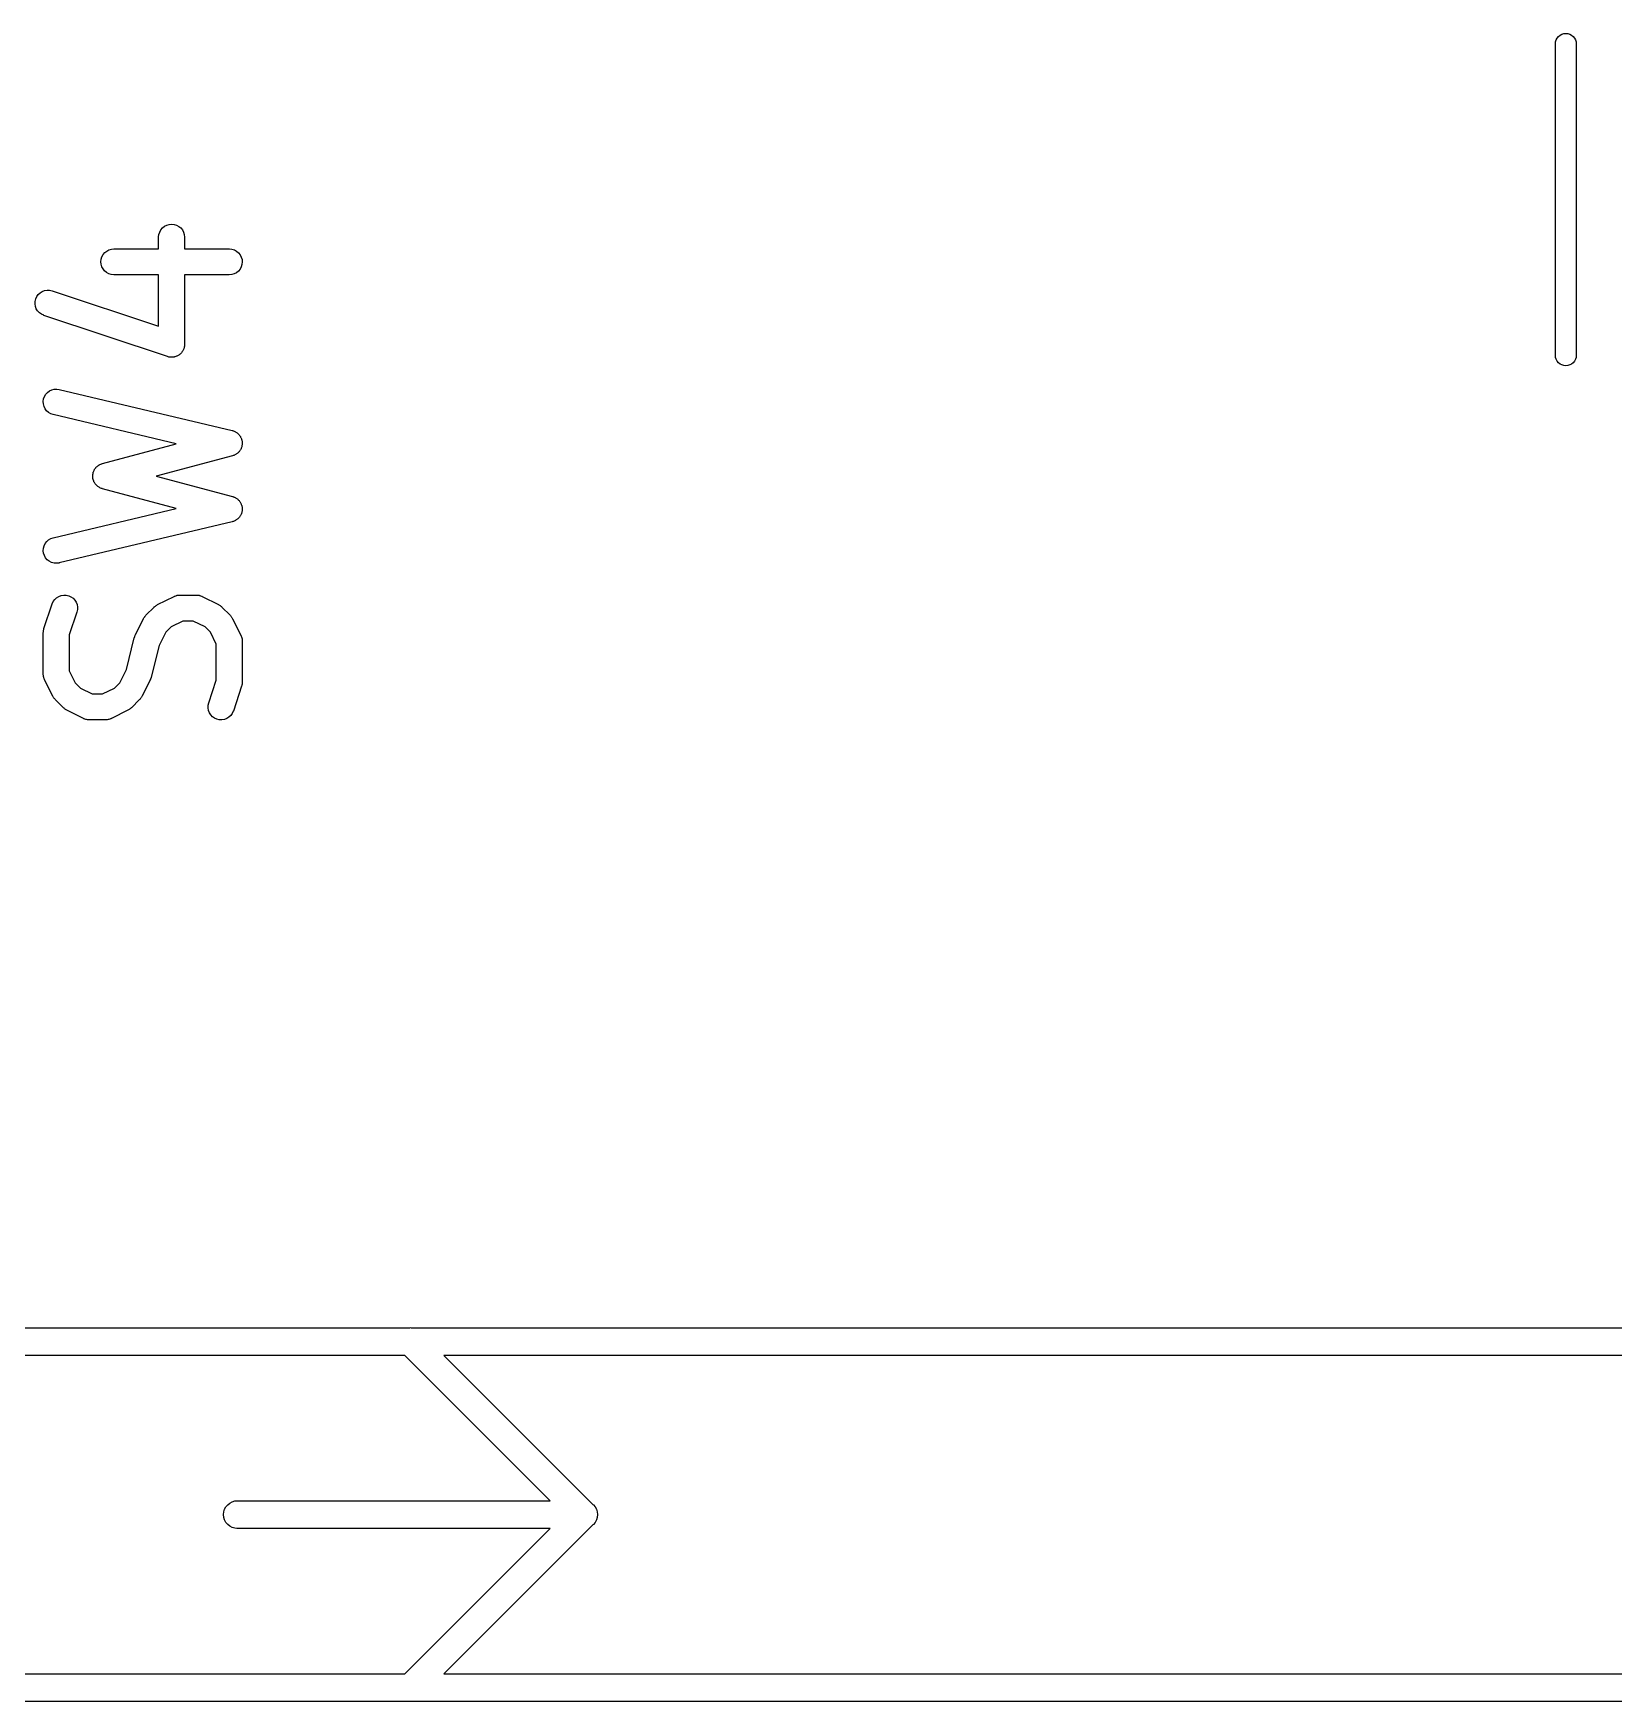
# Model space of a CAD drawing. Extents: x 50 to 150, y -150 to -50.
# Drawn here: x 89.82 to 98.95, y -70.08 to -60.44 of the extents above; entities that cross this region are included whole.
import ezdxf

# ---------------------------------------------------------------- set-up
doc = ezdxf.new("R2010")
doc.units = 0
doc.layers.add('BLACK', color=7, linetype='CONTINUOUS')

msp = doc.modelspace()

# ---------------------------------------------------------------- linework, layer by layer
at = {"layer": 'BLACK', "linetype": 'CONTINUOUS'}
for p, q in [((98.6168, -60.499), (98.6177, -60.4902)), ((98.6168, -62.3049), (98.6168, -60.499)), ((98.6177, -60.4902), (98.6211, -60.4789)), ((98.6211, -60.4789), (98.6267, -60.4685)), ((98.6267, -60.4685), (98.6342, -60.4593)), ((98.6342, -60.4593), (98.6433, -60.4518)), ((98.6433, -60.4518), (98.6537, -60.4463)), ((98.6537, -60.4463), (98.6651, -60.4428)), ((98.6651, -60.4428), (98.6768, -60.4417)), ((98.6768, -60.4417), (98.6886, -60.4428)), ((98.6886, -60.4428), (98.6999, -60.4463)), ((98.6999, -60.4463), (98.7103, -60.4518)), ((98.7103, -60.4518), (98.7195, -60.4593)), ((98.7195, -60.4593), (98.7269, -60.4685)), ((98.7269, -60.4685), (98.7325, -60.4789)), ((98.7325, -60.4789), (98.736, -60.4902)), ((98.736, -60.4902), (98.7368, -60.499)), ((98.7368, -60.499), (98.7368, -62.3049)), ((90.5457, -61.6035), (90.5501, -61.5895)), ((90.5501, -61.5895), (90.5572, -61.5767)), ((90.5572, -61.5767), (90.5666, -61.5655)), ((90.5666, -61.5655), (90.578, -61.5563)), ((90.578, -61.5563), (90.591, -61.5495)), ((90.591, -61.5495), (90.605, -61.5454)), ((90.605, -61.5454), (90.6196, -61.544)), ((90.6196, -61.544), (90.6341, -61.5456)), ((90.6341, -61.5456), (90.6481, -61.5499)), ((90.6481, -61.5499), (90.661, -61.5569)), ((90.661, -61.5569), (90.6723, -61.5662)), ((90.6723, -61.5662), (90.6815, -61.5775)), ((90.6815, -61.5775), (90.6884, -61.5905)), ((90.6884, -61.5905), (90.6926, -61.6045)), ((90.2711, -61.6883), (90.2857, -61.6869)), ((90.2857, -61.6869), (90.544, -61.6869)), ((90.544, -61.619), (90.5441, -61.618)), ((90.544, -61.6869), (90.544, -61.619)), ((90.5441, -61.618), (90.5457, -61.6035)), ((90.6926, -61.6045), (90.694, -61.619)), ((90.694, -61.619), (90.694, -61.6869)), ((90.694, -61.6869), (90.9524, -61.6869)), ((90.9524, -61.6869), (90.9534, -61.6869)), ((90.9534, -61.6869), (90.968, -61.6885)), ((90.2107, -61.7614), (90.2122, -61.7468)), ((90.212, -61.776), (90.2107, -61.7614)), ((90.2162, -61.79), (90.212, -61.776)), ((90.2122, -61.7468), (90.2166, -61.7328)), ((90.2166, -61.7328), (90.2235, -61.72)), ((90.2235, -61.72), (90.2329, -61.7087)), ((90.2329, -61.7087), (90.2442, -61.6994)), ((90.2442, -61.6994), (90.2571, -61.6926)), ((90.2571, -61.6926), (90.2711, -61.6883)), ((90.968, -61.6885), (90.9819, -61.693)), ((90.9819, -61.693), (90.9948, -61.7)), ((90.9948, -61.7), (91.006, -61.7094)), ((91.006, -61.7094), (91.0151, -61.7208)), ((91.0151, -61.7208), (91.0219, -61.7338)), ((91.0258, -61.777), (91.0215, -61.791)), ((91.0219, -61.7338), (91.0261, -61.7478)), ((91.0274, -61.7624), (91.0258, -61.777)), ((91.0261, -61.7478), (91.0274, -61.7624)), ((90.223, -61.803), (90.2162, -61.79)), ((90.2321, -61.8144), (90.223, -61.803)), ((90.2433, -61.8238), (90.2321, -61.8144)), ((90.2562, -61.8308), (90.2433, -61.8238)), ((90.2701, -61.8353), (90.2562, -61.8308)), ((90.2847, -61.8369), (90.2701, -61.8353)), ((90.2857, -61.8369), (90.2847, -61.8369)), ((90.544, -61.8369), (90.2857, -61.8369)), ((90.544, -62.134), (90.544, -61.8369)), ((90.9524, -61.8369), (90.694, -61.8369)), ((90.694, -61.8369), (90.694, -62.2381)), ((90.9669, -61.8355), (90.9524, -61.8369)), ((90.981, -61.8312), (90.9669, -61.8355)), ((90.9939, -61.8244), (90.981, -61.8312)), ((91.0052, -61.8151), (90.9939, -61.8244)), ((91.0146, -61.8038), (91.0052, -61.8151)), ((91.0215, -61.791), (91.0146, -61.8038)), ((89.8304, -61.99), (89.8338, -61.9758)), ((89.8338, -61.9758), (89.8398, -61.9625)), ((89.8398, -61.9625), (89.8484, -61.9506)), ((89.8484, -61.9506), (89.859, -61.9406)), ((89.859, -61.9406), (89.8715, -61.9328)), ((89.8715, -61.9328), (89.8851, -61.9276)), ((89.8851, -61.9276), (89.8996, -61.9252)), ((89.8996, -61.9252), (89.9142, -61.9256)), ((89.9142, -61.9256), (89.9285, -61.9288)), ((89.9285, -61.9288), (90.544, -62.134)), ((89.8299, -62.0047), (89.8304, -61.99)), ((89.8322, -62.0191), (89.8299, -62.0047)), ((89.8373, -62.0328), (89.8322, -62.0191)), ((89.845, -62.0453), (89.8373, -62.0328)), ((89.8549, -62.0561), (89.845, -62.0453)), ((89.8668, -62.0647), (89.8549, -62.0561)), ((89.8801, -62.0708), (89.8668, -62.0647)), ((89.881, -62.0712), (89.8801, -62.0708)), ((90.5953, -62.3092), (89.881, -62.0712)), ((90.6888, -62.2649), (90.688, -62.2676)), ((90.69, -62.2623), (90.6888, -62.2649)), ((90.6911, -62.258), (90.69, -62.2623)), ((90.6924, -62.2537), (90.6911, -62.258)), ((90.6927, -62.2508), (90.6924, -62.2537)), ((90.6934, -62.2481), (90.6927, -62.2508)), ((90.6935, -62.2436), (90.6934, -62.2481)), ((90.694, -62.2391), (90.6935, -62.2436)), ((90.694, -62.2381), (90.694, -62.2391)), ((90.5997, -62.3102), (90.5953, -62.3092)), ((90.604, -62.3116), (90.5997, -62.3102)), ((90.6068, -62.3119), (90.604, -62.3116)), ((90.6096, -62.3125), (90.6068, -62.3119)), ((90.6141, -62.3126), (90.6096, -62.3125)), ((90.6185, -62.3131), (90.6141, -62.3126)), ((90.6214, -62.3128), (90.6185, -62.3131)), ((90.6242, -62.3129), (90.6214, -62.3128)), ((90.6286, -62.3122), (90.6242, -62.3129)), ((90.6331, -62.3118), (90.6286, -62.3122)), ((90.6359, -62.311), (90.6331, -62.3118)), ((90.6387, -62.3105), (90.6359, -62.311)), ((90.6428, -62.3089), (90.6387, -62.3105)), ((90.6471, -62.3076), (90.6428, -62.3089)), ((90.6497, -62.3063), (90.6471, -62.3076)), ((90.6524, -62.3053), (90.6497, -62.3063)), ((90.6562, -62.3029), (90.6524, -62.3053)), ((90.6601, -62.3009), (90.6562, -62.3029)), ((90.6623, -62.2991), (90.6601, -62.3009)), ((90.6648, -62.2975), (90.6623, -62.2991)), ((90.668, -62.2945), (90.6648, -62.2975)), ((90.6715, -62.2917), (90.668, -62.2945)), ((90.6734, -62.2895), (90.6715, -62.2917)), ((90.6754, -62.2875), (90.6734, -62.2895)), ((90.678, -62.2839), (90.6754, -62.2875)), ((90.6809, -62.2805), (90.678, -62.2839)), ((90.6823, -62.278), (90.6809, -62.2805)), ((90.684, -62.2756), (90.6823, -62.278)), ((90.6858, -62.2716), (90.684, -62.2756)), ((90.688, -62.2676), (90.6858, -62.2716)), ((98.6177, -62.3137), (98.6168, -62.3049)), ((98.6211, -62.325), (98.6177, -62.3137)), ((98.6267, -62.3355), (98.6211, -62.325)), ((98.6342, -62.3446), (98.6267, -62.3355)), ((98.6433, -62.3521), (98.6342, -62.3446)), ((98.6537, -62.3577), (98.6433, -62.3521)), ((98.6651, -62.3611), (98.6537, -62.3577)), ((98.6768, -62.3622), (98.6651, -62.3611)), ((98.6886, -62.3611), (98.6768, -62.3622)), ((98.6999, -62.3577), (98.6886, -62.3611)), ((98.7103, -62.3521), (98.6999, -62.3577)), ((98.7195, -62.3446), (98.7103, -62.3521)), ((98.7269, -62.3355), (98.7195, -62.3446)), ((98.7325, -62.325), (98.7269, -62.3355)), ((98.736, -62.3137), (98.7325, -62.325)), ((98.7368, -62.3049), (98.736, -62.3137)), ((89.8775, -62.568), (89.8795, -62.5535)), ((89.8795, -62.5535), (89.8844, -62.5397)), ((89.8844, -62.5397), (89.8919, -62.5271)), ((89.8919, -62.5271), (89.9016, -62.5162)), ((89.9016, -62.5162), (89.9133, -62.5074)), ((89.9133, -62.5074), (89.9265, -62.501)), ((89.9265, -62.501), (89.9406, -62.4974)), ((89.9406, -62.4974), (89.9552, -62.4965)), ((89.9552, -62.4965), (89.9698, -62.4985)), ((89.9698, -62.4985), (90.9698, -62.7366)), ((89.8782, -62.5827), (89.8775, -62.568)), ((89.8818, -62.5968), (89.8782, -62.5827)), ((89.8881, -62.6101), (89.8818, -62.5968)), ((89.8968, -62.6218), (89.8881, -62.6101)), ((89.9077, -62.6316), (89.8968, -62.6218)), ((89.9202, -62.6392), (89.9077, -62.6316)), ((89.934, -62.6441), (89.9202, -62.6392)), ((89.935, -62.6444), (89.934, -62.6441)), ((90.6459, -62.8136), (89.935, -62.6444)), ((90.9698, -62.7366), (90.9708, -62.7368)), ((90.9708, -62.7368), (90.974, -62.738)), ((90.974, -62.738), (90.9774, -62.7388)), ((90.9774, -62.7388), (90.9809, -62.7405)), ((90.9809, -62.7405), (90.9845, -62.7418)), ((90.9845, -62.7418), (90.9875, -62.7435)), ((90.9875, -62.7435), (90.9906, -62.745)), ((90.9906, -62.745), (90.9938, -62.7473)), ((90.9938, -62.7473), (90.9971, -62.7493)), ((90.2188, -62.9275), (90.6459, -62.8136)), ((90.9971, -62.7493), (90.9996, -62.7516)), ((90.9996, -62.7516), (91.0024, -62.7537)), ((91.0024, -62.7537), (91.0051, -62.7565)), ((91.0051, -62.7565), (91.0079, -62.7591)), ((91.0079, -62.7591), (91.01, -62.7619)), ((91.01, -62.7619), (91.0123, -62.7645)), ((91.0123, -62.7645), (91.0143, -62.7678)), ((91.0143, -62.7678), (91.0167, -62.7709)), ((91.0167, -62.7709), (91.0181, -62.774)), ((91.0186, -62.8442), (91.0172, -62.8473)), ((91.0181, -62.774), (91.0199, -62.777)), ((91.0204, -62.8412), (91.0186, -62.8442)), ((91.0199, -62.777), (91.0213, -62.7806)), ((91.0216, -62.8376), (91.0204, -62.8412)), ((91.0213, -62.7806), (91.0229, -62.7841)), ((91.0233, -62.834), (91.0216, -62.8376)), ((91.0229, -62.7841), (91.0238, -62.7875)), ((91.0241, -62.8307), (91.0233, -62.834)), ((91.0238, -62.7875), (91.025, -62.7907)), ((91.0252, -62.8274), (91.0241, -62.8307)), ((91.025, -62.7907), (91.0256, -62.7945)), ((91.0258, -62.8236), (91.0252, -62.8274)), ((91.0256, -62.7945), (91.0265, -62.7983)), ((91.0267, -62.8198), (91.0258, -62.8236)), ((91.0265, -62.7983), (91.0267, -62.8018)), ((91.0267, -62.8018), (91.0273, -62.8052)), ((91.0268, -62.8163), (91.0267, -62.8198)), ((91.0273, -62.8129), (91.0268, -62.8163)), ((91.0273, -62.8052), (91.0271, -62.809)), ((91.0271, -62.809), (91.0273, -62.8129)), ((90.1908, -62.942), (90.1926, -62.9404)), ((90.1926, -62.9404), (90.1968, -62.9378)), ((90.1968, -62.9378), (90.2007, -62.935)), ((90.2007, -62.935), (90.203, -62.934)), ((90.203, -62.934), (90.2051, -62.9327)), ((90.2051, -62.9327), (90.2096, -62.931)), ((90.2096, -62.931), (90.2141, -62.9289)), ((90.2141, -62.9289), (90.2165, -62.9284)), ((90.2165, -62.9284), (90.2188, -62.9275)), ((90.9717, -62.882), (90.5292, -63)), ((90.975, -62.8808), (90.9717, -62.882)), ((90.9783, -62.8799), (90.975, -62.8808)), ((90.9818, -62.8782), (90.9783, -62.8799)), ((90.9854, -62.8769), (90.9818, -62.8782)), ((90.9884, -62.875), (90.9854, -62.8769)), ((90.9915, -62.8735), (90.9884, -62.875)), ((90.9946, -62.8712), (90.9915, -62.8735)), ((90.9979, -62.8692), (90.9946, -62.8712)), ((91.0004, -62.8668), (90.9979, -62.8692)), ((91.0032, -62.8647), (91.0004, -62.8668)), ((91.0057, -62.8618), (91.0032, -62.8647)), ((91.0086, -62.8592), (91.0057, -62.8618)), ((91.0106, -62.8564), (91.0086, -62.8592)), ((91.0129, -62.8538), (91.0106, -62.8564)), ((91.0149, -62.8505), (91.0129, -62.8538)), ((91.0172, -62.8473), (91.0149, -62.8505)), ((90.1632, -63.0044), (90.1634, -62.9995)), ((90.1636, -63.0068), (90.1632, -63.0044)), ((90.1633, -62.9946), (90.1637, -62.9922)), ((90.1634, -62.9995), (90.1633, -62.9946)), ((90.1637, -63.0092), (90.1636, -63.0068)), ((90.1637, -62.9922), (90.1638, -62.9897)), ((90.1647, -63.014), (90.1637, -63.0092)), ((90.1638, -62.9897), (90.1649, -62.985)), ((90.1655, -63.0188), (90.1647, -63.014)), ((90.1649, -62.985), (90.1658, -62.9802)), ((90.1663, -63.0211), (90.1655, -63.0188)), ((90.1658, -62.9802), (90.1666, -62.9779)), ((90.1669, -63.0235), (90.1663, -63.0211)), ((90.1666, -62.9779), (90.1672, -62.9755)), ((90.1688, -63.028), (90.1669, -63.0235)), ((90.1672, -62.9755), (90.1692, -62.9711)), ((90.1705, -63.0326), (90.1688, -63.028)), ((90.1692, -62.9711), (90.171, -62.9665)), ((90.1718, -63.0347), (90.1705, -63.0326)), ((90.171, -62.9665), (90.1723, -62.9644)), ((90.1728, -63.0369), (90.1718, -63.0347)), ((90.1723, -62.9644), (90.1733, -62.9622)), ((90.1756, -63.0409), (90.1728, -63.0369)), ((90.1733, -62.9622), (90.1762, -62.9582)), ((90.1762, -62.9582), (90.1788, -62.9541)), ((90.1788, -62.9541), (90.1805, -62.9523)), ((90.1805, -62.9523), (90.1819, -62.9503)), ((90.1819, -62.9503), (90.1855, -62.947)), ((90.1855, -62.947), (90.1888, -62.9435)), ((90.1888, -62.9435), (90.1908, -62.942)), ((90.5292, -63), (90.9717, -63.118)), ((90.1781, -63.0451), (90.1756, -63.0409)), ((90.1798, -63.0469), (90.1781, -63.0451)), ((90.1812, -63.0489), (90.1798, -63.0469)), ((90.1847, -63.0523), (90.1812, -63.0489)), ((90.188, -63.0559), (90.1847, -63.0523)), ((90.19, -63.0573), (90.188, -63.0559)), ((90.1918, -63.059), (90.19, -63.0573)), ((90.1959, -63.0616), (90.1918, -63.059)), ((90.1998, -63.0645), (90.1959, -63.0616)), ((90.2021, -63.0655), (90.1998, -63.0645)), ((90.2041, -63.0669), (90.2021, -63.0655)), ((90.2087, -63.0686), (90.2041, -63.0669)), ((90.2131, -63.0707), (90.2087, -63.0686)), ((90.2155, -63.0713), (90.2131, -63.0707)), ((90.2178, -63.0722), (90.2155, -63.0713)), ((90.2188, -63.0725), (90.2178, -63.0722)), ((90.6459, -63.1864), (90.2188, -63.0725)), ((90.9717, -63.118), (90.9727, -63.1183)), ((90.9727, -63.1183), (90.9759, -63.1195)), ((90.9759, -63.1195), (90.9793, -63.1205)), ((90.9793, -63.1205), (90.9827, -63.1222)), ((90.9827, -63.1222), (90.9863, -63.1236)), ((90.9863, -63.1236), (90.9893, -63.1255)), ((90.9893, -63.1255), (90.9924, -63.127)), ((90.9924, -63.127), (90.9954, -63.1294)), ((90.9954, -63.1294), (90.9987, -63.1315)), ((90.9987, -63.1315), (91.0012, -63.1339)), ((89.935, -63.3556), (90.6459, -63.1864)), ((91.0012, -63.1339), (91.0039, -63.136)), ((91.0039, -63.136), (91.0065, -63.1389)), ((91.0065, -63.1389), (91.0093, -63.1416)), ((91.0093, -63.1416), (91.0113, -63.1444)), ((91.0113, -63.1444), (91.0135, -63.147)), ((91.0135, -63.147), (91.0155, -63.1504)), ((91.0155, -63.1504), (91.0177, -63.1536)), ((91.0176, -63.2269), (91.0161, -63.23)), ((91.0195, -63.224), (91.0176, -63.2269)), ((91.0177, -63.1536), (91.0191, -63.1567)), ((91.0191, -63.1567), (91.0208, -63.1597)), ((91.0209, -63.2203), (91.0195, -63.224)), ((91.0208, -63.1597), (91.022, -63.1634)), ((91.0226, -63.2169), (91.0209, -63.2203)), ((91.022, -63.1634), (91.0236, -63.167)), ((91.0235, -63.2135), (91.0226, -63.2169)), ((91.0247, -63.2103), (91.0235, -63.2135)), ((91.0236, -63.167), (91.0244, -63.1703)), ((91.0244, -63.1703), (91.0255, -63.1736)), ((91.0254, -63.2065), (91.0247, -63.2103)), ((91.0264, -63.2027), (91.0254, -63.2065)), ((91.0255, -63.1736), (91.026, -63.1775)), ((91.026, -63.1775), (91.0268, -63.1812)), ((91.0266, -63.1993), (91.0264, -63.2027)), ((91.0272, -63.1959), (91.0266, -63.1993)), ((91.0268, -63.1812), (91.0269, -63.1847)), ((91.0269, -63.1847), (91.0273, -63.1881)), ((91.0273, -63.1881), (91.0271, -63.192)), ((91.0271, -63.192), (91.0272, -63.1959)), ((90.9698, -63.2634), (89.9698, -63.5015)), ((90.973, -63.2623), (90.9698, -63.2634)), ((90.9764, -63.2615), (90.973, -63.2623)), ((90.9799, -63.2599), (90.9764, -63.2615)), ((90.9836, -63.2587), (90.9799, -63.2599)), ((90.9866, -63.2569), (90.9836, -63.2587)), ((90.9897, -63.2555), (90.9866, -63.2569)), ((90.9929, -63.2533), (90.9897, -63.2555)), ((90.9962, -63.2513), (90.9929, -63.2533)), ((90.9988, -63.249), (90.9962, -63.2513)), ((91.0017, -63.247), (90.9988, -63.249)), ((91.0043, -63.2442), (91.0017, -63.247)), ((91.0072, -63.2416), (91.0043, -63.2442)), ((91.0093, -63.2389), (91.0072, -63.2416)), ((91.0117, -63.2364), (91.0093, -63.2389)), ((91.0138, -63.2331), (91.0117, -63.2364)), ((91.0161, -63.23), (91.0138, -63.2331)), ((89.8774, -63.4309), (89.8784, -63.4163)), ((89.8784, -63.4163), (89.8822, -63.4022)), ((89.8822, -63.4022), (89.8886, -63.389)), ((89.8886, -63.389), (89.8975, -63.3774)), ((89.8975, -63.3774), (89.9085, -63.3677)), ((89.9085, -63.3677), (89.9212, -63.3604)), ((89.9212, -63.3604), (89.935, -63.3556)), ((89.8793, -63.4454), (89.8774, -63.4309)), ((89.884, -63.4593), (89.8793, -63.4454)), ((89.8912, -63.472), (89.884, -63.4593)), ((89.9008, -63.4831), (89.8912, -63.472)), ((89.9124, -63.492), (89.9008, -63.4831)), ((89.9255, -63.4986), (89.9124, -63.492)), ((89.9396, -63.5025), (89.9255, -63.4986)), ((89.9542, -63.5035), (89.9396, -63.5025)), ((89.9687, -63.5018), (89.9542, -63.5035)), ((89.9698, -63.5015), (89.9687, -63.5018)), ((89.9439, -63.7121), (89.9547, -63.7021)), ((89.9547, -63.7021), (89.9672, -63.6945)), ((89.9672, -63.6945), (89.9809, -63.6894)), ((89.9809, -63.6894), (89.9953, -63.687)), ((89.9953, -63.687), (90.01, -63.6876)), ((90.01, -63.6876), (90.0242, -63.6909)), ((90.0242, -63.6909), (90.0375, -63.697)), ((90.0375, -63.697), (90.0494, -63.7055)), ((90.0494, -63.7055), (90.0594, -63.7162)), ((90.5379, -63.7424), (90.6331, -63.6948)), ((90.6331, -63.6948), (90.6341, -63.6944)), ((90.6341, -63.6944), (90.6361, -63.6936)), ((90.6361, -63.6936), (90.6381, -63.6926)), ((90.6381, -63.6926), (90.643, -63.6911)), ((90.643, -63.6911), (90.6478, -63.6893)), ((90.6478, -63.6893), (90.65, -63.689)), ((90.65, -63.689), (90.6521, -63.6883)), ((90.6521, -63.6883), (90.6572, -63.6878)), ((90.6572, -63.6878), (90.6623, -63.687)), ((90.6623, -63.687), (90.6645, -63.6871)), ((90.6645, -63.6871), (90.6667, -63.6869)), ((90.6667, -63.6869), (90.7619, -63.6869)), ((90.7619, -63.6869), (90.763, -63.6869)), ((90.763, -63.6869), (90.7651, -63.6872)), ((90.7651, -63.6872), (90.7674, -63.6871)), ((90.7674, -63.6871), (90.7724, -63.688)), ((90.7724, -63.688), (90.7775, -63.6885)), ((90.7775, -63.6885), (90.7796, -63.6892)), ((90.7796, -63.6892), (90.7818, -63.6896)), ((90.7818, -63.6896), (90.7866, -63.6914)), ((90.7866, -63.6914), (90.7914, -63.693)), ((90.7914, -63.693), (90.7934, -63.694)), ((90.7934, -63.694), (90.7954, -63.6948)), ((90.7954, -63.6948), (90.8907, -63.7424)), ((89.8812, -63.881), (89.9288, -63.7382)), ((89.9288, -63.7382), (89.9292, -63.7372)), ((89.9292, -63.7372), (89.9353, -63.7239)), ((89.9353, -63.7239), (89.9439, -63.7121)), ((90.0712, -63.7856), (90.0274, -63.9169)), ((90.0594, -63.7162), (90.0672, -63.7286)), ((90.0672, -63.7286), (90.0724, -63.7423)), ((90.0744, -63.7713), (90.0712, -63.7856)), ((90.0724, -63.7423), (90.0748, -63.7567)), ((90.0748, -63.7567), (90.0744, -63.7713)), ((90.4652, -63.8104), (90.4681, -63.8074)), ((90.4681, -63.8074), (90.4708, -63.8041)), ((90.4708, -63.8041), (90.5184, -63.7565)), ((90.5184, -63.7565), (90.5191, -63.7558)), ((90.5191, -63.7558), (90.5224, -63.7531)), ((90.5224, -63.7531), (90.5255, -63.7502)), ((90.5255, -63.7502), (90.5281, -63.7486)), ((90.5281, -63.7486), (90.5306, -63.7466)), ((90.5306, -63.7466), (90.5343, -63.7447)), ((90.5343, -63.7447), (90.5379, -63.7424)), ((90.8907, -63.7424), (90.8916, -63.7429)), ((90.8916, -63.7429), (90.8952, -63.7452)), ((90.8952, -63.7452), (90.8989, -63.7472)), ((90.8989, -63.7472), (90.9013, -63.7492)), ((90.9013, -63.7492), (90.9039, -63.7509)), ((90.9039, -63.7509), (90.9069, -63.7538)), ((90.9069, -63.7538), (90.9102, -63.7565)), ((90.9102, -63.7565), (90.9578, -63.8041)), ((90.9578, -63.8041), (90.9585, -63.8049)), ((90.9585, -63.8049), (90.9612, -63.8081)), ((90.9612, -63.8081), (90.9641, -63.8112)), ((89.8774, -63.9037), (89.8779, -63.8995)), ((89.8774, -63.9048), (89.8774, -63.9037)), ((89.8779, -63.8995), (89.878, -63.8953)), ((89.878, -63.8953), (89.8787, -63.8923)), ((89.8787, -63.8923), (89.879, -63.8892)), ((89.879, -63.8892), (89.8803, -63.8852)), ((89.8803, -63.8852), (89.8812, -63.881)), ((90.4091, -63.9188), (90.4567, -63.8236)), ((90.4567, -63.8236), (90.4572, -63.8227)), ((90.4572, -63.8227), (90.4595, -63.8191)), ((90.4595, -63.8191), (90.4615, -63.8154)), ((90.4615, -63.8154), (90.4635, -63.813)), ((90.4635, -63.813), (90.4652, -63.8104)), ((90.5854, -63.9016), (90.547, -63.9786)), ((90.6159, -63.8712), (90.5854, -63.9016)), ((90.6844, -63.8369), (90.6159, -63.8712)), ((90.7442, -63.8369), (90.6844, -63.8369)), ((90.8127, -63.8712), (90.7442, -63.8369)), ((90.8431, -63.9016), (90.8127, -63.8712)), ((90.8774, -63.9701), (90.8431, -63.9016)), ((90.9641, -63.8112), (90.9657, -63.8139)), ((90.9657, -63.8139), (90.9677, -63.8163)), ((90.9677, -63.8163), (90.9696, -63.82)), ((90.9696, -63.82), (90.9718, -63.8236)), ((90.9718, -63.8236), (91.0195, -63.9188)), ((89.8774, -64.1429), (89.8774, -63.9048)), ((90.0274, -63.9169), (90.0274, -64.1252)), ((90.3578, -64.1167), (90.4034, -63.9342)), ((90.4034, -63.9342), (90.4037, -63.9332)), ((90.4037, -63.9332), (90.4038, -63.9329)), ((90.4038, -63.9329), (90.4039, -63.9325)), ((90.4039, -63.9325), (90.4064, -63.926)), ((90.4064, -63.926), (90.4088, -63.9195)), ((90.4088, -63.9195), (90.409, -63.9192)), ((90.409, -63.9192), (90.4091, -63.9188)), ((90.547, -63.9786), (90.5013, -64.161)), ((90.8774, -64.1783), (90.8774, -63.9701)), ((91.0195, -63.9188), (91.0199, -63.9198)), ((91.0199, -63.9198), (91.0207, -63.9219)), ((91.0207, -63.9219), (91.0217, -63.9238)), ((91.0217, -63.9238), (91.0232, -63.9287)), ((91.0232, -63.9287), (91.025, -63.9335)), ((91.025, -63.9335), (91.0253, -63.9357)), ((91.0253, -63.9357), (91.026, -63.9378)), ((91.026, -63.9378), (91.0265, -63.9429)), ((91.0265, -63.9429), (91.0273, -63.948)), ((91.0273, -63.948), (91.0272, -63.9502)), ((91.0272, -63.9502), (91.0274, -63.9524)), ((91.0274, -63.9524), (91.0274, -64.1905)), ((89.8776, -64.1451), (89.8774, -64.1429)), ((89.8775, -64.1473), (89.8776, -64.1451)), ((89.8783, -64.1523), (89.8775, -64.1473)), ((89.8788, -64.1574), (89.8783, -64.1523)), ((89.8794, -64.1595), (89.8788, -64.1574)), ((89.8798, -64.1617), (89.8794, -64.1595)), ((89.8816, -64.1665), (89.8798, -64.1617)), ((89.883, -64.1714), (89.8816, -64.1665)), ((89.8841, -64.1734), (89.883, -64.1714)), ((89.8848, -64.1755), (89.8841, -64.1734)), ((89.8853, -64.1764), (89.8848, -64.1755)), ((89.9329, -64.2716), (89.8853, -64.1764)), ((90.0274, -64.1252), (90.0616, -64.1937)), ((90.0616, -64.1937), (90.092, -64.2241)), ((90.2889, -64.2241), (90.3193, -64.1937)), ((90.3193, -64.1937), (90.3578, -64.1167)), ((90.4957, -64.1764), (90.448, -64.2716)), ((90.4958, -64.1761), (90.4957, -64.1764)), ((90.496, -64.1758), (90.4958, -64.1761)), ((90.4984, -64.1693), (90.496, -64.1758)), ((90.5009, -64.1627), (90.4984, -64.1693)), ((90.5011, -64.1621), (90.5009, -64.1624)), ((90.5009, -64.1624), (90.5009, -64.1627)), ((90.5013, -64.161), (90.5011, -64.1621)), ((90.8336, -64.3096), (90.8774, -64.1783)), ((91.0274, -64.1915), (91.0269, -64.1957)), ((91.0274, -64.1905), (91.0274, -64.1915)), ((89.9352, -64.2752), (89.9329, -64.2716)), ((89.9371, -64.2789), (89.9352, -64.2752)), ((89.939, -64.2814), (89.9371, -64.2789)), ((89.9407, -64.284), (89.939, -64.2814)), ((89.9436, -64.2871), (89.9407, -64.284)), ((89.9462, -64.2904), (89.9436, -64.2871)), ((90.092, -64.2241), (90.1606, -64.2583)), ((90.1606, -64.2583), (90.2204, -64.2583)), ((90.2204, -64.2583), (90.2889, -64.2241)), ((90.4367, -64.2879), (90.434, -64.2911)), ((90.4396, -64.2848), (90.4367, -64.2879)), ((90.4413, -64.2822), (90.4396, -64.2848)), ((90.4433, -64.2798), (90.4413, -64.2822)), ((90.4453, -64.2761), (90.4433, -64.2798)), ((90.4476, -64.2726), (90.4453, -64.2761)), ((90.448, -64.2716), (90.4476, -64.2726)), ((91.0235, -64.2142), (90.9759, -64.3571)), ((91.0245, -64.2101), (91.0235, -64.2142)), ((91.0257, -64.2061), (91.0245, -64.2101)), ((91.0261, -64.203), (91.0257, -64.2061)), ((91.0268, -64.1999), (91.0261, -64.203)), ((91.0269, -64.1957), (91.0268, -64.1999)), ((89.947, -64.2911), (89.9462, -64.2904)), ((89.9946, -64.3387), (89.947, -64.2911)), ((89.9978, -64.3414), (89.9946, -64.3387)), ((90.0009, -64.3444), (89.9978, -64.3414)), ((90.0035, -64.3461), (90.0009, -64.3444)), ((90.0059, -64.348), (90.0035, -64.3461)), ((90.0096, -64.35), (90.0059, -64.348)), ((90.0131, -64.3523), (90.0096, -64.35)), ((90.0141, -64.3528), (90.0131, -64.3523)), ((90.1093, -64.4004), (90.0141, -64.3528)), ((90.3669, -64.3528), (90.2716, -64.4004)), ((90.3704, -64.3506), (90.3669, -64.3528)), ((90.3742, -64.3486), (90.3704, -64.3506)), ((90.3766, -64.3467), (90.3742, -64.3486)), ((90.3793, -64.345), (90.3766, -64.3467)), ((90.3823, -64.3421), (90.3793, -64.345)), ((90.3856, -64.3395), (90.3823, -64.3421)), ((90.3864, -64.3387), (90.3856, -64.3395)), ((90.434, -64.2911), (90.3864, -64.3387)), ((90.8299, -64.3385), (90.8304, -64.3239)), ((90.8324, -64.353), (90.8299, -64.3385)), ((90.8304, -64.3239), (90.8336, -64.3096)), ((90.8376, -64.3666), (90.8324, -64.353)), ((90.8453, -64.3791), (90.8376, -64.3666)), ((90.8553, -64.3897), (90.8453, -64.3791)), ((90.9608, -64.3832), (90.9501, -64.3931)), ((90.9694, -64.3713), (90.9608, -64.3832)), ((90.9756, -64.358), (90.9694, -64.3713)), ((90.9759, -64.3571), (90.9756, -64.358)), ((90.1114, -64.4012), (90.1093, -64.4004)), ((90.1133, -64.4023), (90.1114, -64.4012)), ((90.1182, -64.4038), (90.1133, -64.4023)), ((90.123, -64.4057), (90.1182, -64.4038)), ((90.1252, -64.406), (90.123, -64.4057)), ((90.1273, -64.4067), (90.1252, -64.406)), ((90.1324, -64.4073), (90.1273, -64.4067)), ((90.1374, -64.4081), (90.1324, -64.4073)), ((90.1396, -64.4081), (90.1374, -64.4081)), ((90.1418, -64.4083), (90.1396, -64.4081)), ((90.1429, -64.4083), (90.1418, -64.4083)), ((90.2381, -64.4083), (90.1429, -64.4083)), ((90.2403, -64.4081), (90.2381, -64.4083)), ((90.2425, -64.4082), (90.2403, -64.4081)), ((90.2476, -64.4074), (90.2425, -64.4082)), ((90.2527, -64.4069), (90.2476, -64.4074)), ((90.2548, -64.4063), (90.2527, -64.4069)), ((90.257, -64.4059), (90.2548, -64.4063)), ((90.2618, -64.4042), (90.257, -64.4059)), ((90.2667, -64.4027), (90.2618, -64.4042)), ((90.2686, -64.4016), (90.2667, -64.4027)), ((90.2707, -64.4009), (90.2686, -64.4016)), ((90.2716, -64.4004), (90.2707, -64.4009)), ((90.8672, -64.3983), (90.8553, -64.3897)), ((90.8805, -64.4043), (90.8672, -64.3983)), ((90.8948, -64.4077), (90.8805, -64.4043)), ((90.9094, -64.4082), (90.8948, -64.4077)), ((90.9239, -64.4059), (90.9094, -64.4082)), ((90.9376, -64.4008), (90.9239, -64.4059)), ((90.9501, -64.3931), (90.9376, -64.4008)), ((86.3571, -67.92), (91.9961, -67.92)), ((91.9961, -67.92), (92, -67.9196)), ((92, -67.9196), (92.0039, -67.92)), ((92.0039, -67.92), (110.004, -67.92)), ((91.9669, -68.08), (86.2771, -68.08)), ((92.8069, -68.92), (91.9669, -68.08)), ((92.1931, -68.08), (93.0538, -68.9407)), ((109.996, -68.08), (92.1931, -68.08)), ((90.9196, -69), (90.9212, -68.9843)), ((90.9212, -69.0157), (90.9196, -69)), ((90.9212, -68.9843), (90.9257, -68.9692)), ((90.9257, -68.9692), (90.9332, -68.9553)), ((90.9332, -68.9553), (90.9432, -68.9432)), ((90.9432, -68.9432), (90.9553, -68.9332)), ((90.9553, -68.9332), (90.9692, -68.9257)), ((90.9692, -68.9257), (90.9843, -68.9212)), ((90.9843, -68.9212), (90.9961, -68.92)), ((90.9961, -68.92), (92.8069, -68.92)), ((93.0538, -68.9407), (93.0568, -68.9432)), ((93.0568, -68.9432), (93.0668, -68.9553)), ((93.0668, -68.9553), (93.0743, -68.9692)), ((93.0743, -68.9692), (93.0788, -68.9843)), ((93.0788, -68.9843), (93.0804, -69)), ((93.0804, -69), (93.0788, -69.0157)), ((90.9257, -69.0308), (90.9212, -69.0157)), ((90.9332, -69.0447), (90.9257, -69.0308)), ((90.9432, -69.0568), (90.9332, -69.0447)), ((90.9553, -69.0668), (90.9432, -69.0568)), ((90.9692, -69.0743), (90.9553, -69.0668)), ((90.9843, -69.0788), (90.9692, -69.0743)), ((90.9961, -69.08), (90.9843, -69.0788)), ((92.8069, -69.08), (90.9961, -69.08)), ((91.9669, -69.92), (92.8069, -69.08)), ((93.0538, -69.0593), (92.1931, -69.92)), ((93.0568, -69.0568), (93.0538, -69.0593)), ((93.0668, -69.0447), (93.0568, -69.0568)), ((93.0743, -69.0308), (93.0668, -69.0447)), ((93.0788, -69.0157), (93.0743, -69.0308)), ((85.3571, -69.92), (91.9669, -69.92)), ((92.1931, -69.92), (110, -69.92)), ((91.9961, -70.08), (85.2771, -70.08)), ((92, -70.0804), (91.9961, -70.08)), ((92.0039, -70.08), (92, -70.0804)), ((110.004, -70.08), (92.0039, -70.08))]:
    msp.add_line(p, q, dxfattribs=at)

doc.saveas('drawing.dxf')
